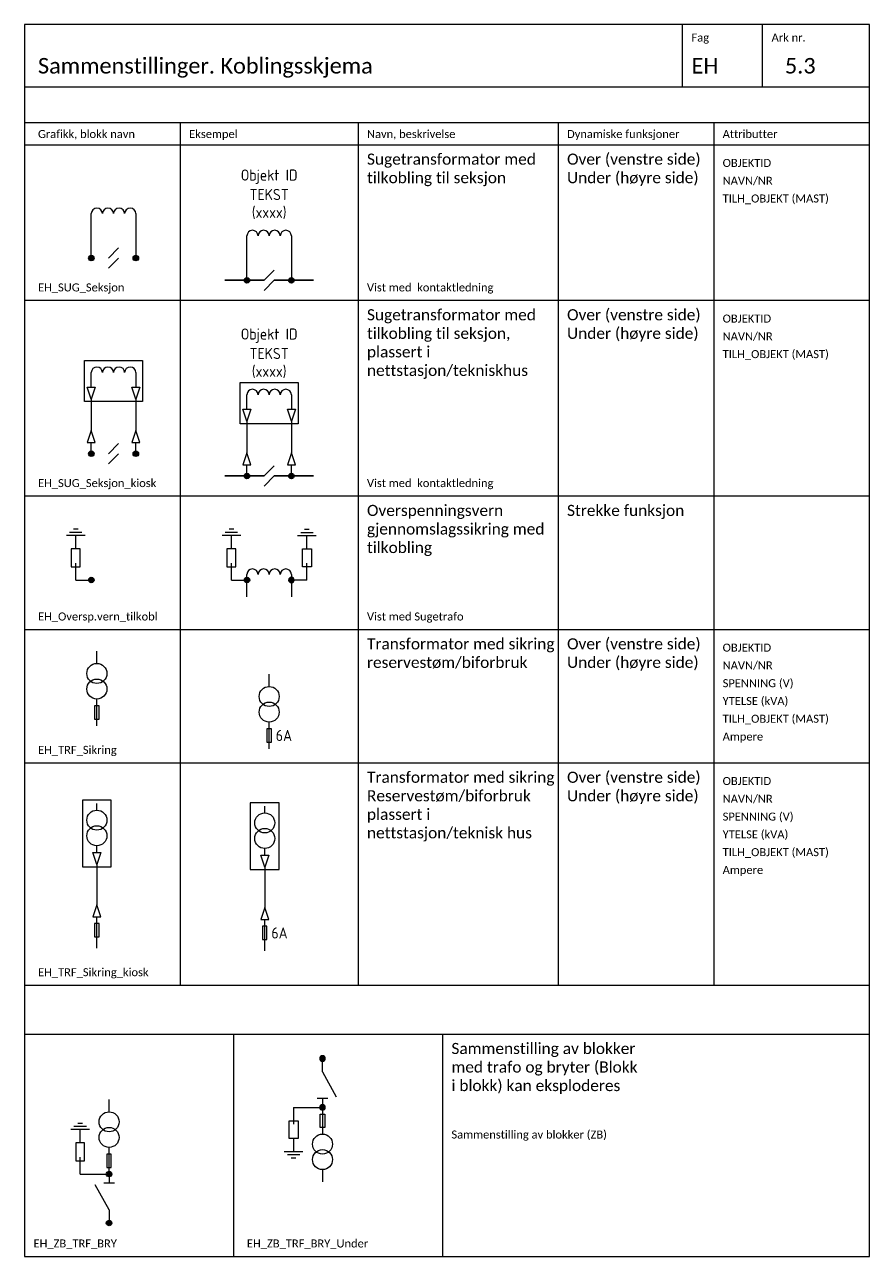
# Model space of a CAD drawing. Header units: millimetres. Extents: x -120 to 1240, y -2156 to 277.
# Drawn here: x 420 to 610, y -1228 to -951 of the extents above; entities that cross this region are included whole.
import ezdxf
from ezdxf.enums import TextEntityAlignment as Align

# ---------------------------------------------------------------- set-up
doc = ezdxf.new("R2010")
doc.units = ezdxf.units.MM
doc.layers.add('JBTEH_ATT_OBJEKTID', color=2, linetype='Continuous', lineweight=25)
doc.layers.add('JBTEH_KTL_Sort', color=7, linetype='Continuous', lineweight=35)
for name, color, linetype in [('JBTEH_ATT_Tekst', 2, 'Continuous'), ('JBTEH_Komponenter', 4, 'Continuous'), ('JBTEH_LED_Hoeyspenning_kabel', 4, 'KABEL2'), ('RAMME', 5, 'Continuous'), ('RAMME SYMBOLER', 4, 'Continuous'), ('RAMME TEKST', 7, 'Continuous')]:
    doc.layers.add(name, color=color, linetype=linetype)
doc.styles.add('Calibri', font='calibri.ttf')
doc.styles.add('ISO25', font='isocp.shx', dxfattribs={"width": 0.9, "height": 2.5})
doc.styles.get("Standard").update_dxf_attribs({"font": 'txt.shx'})
doc.linetypes.add('KABEL2', pattern='A,0.3,-0.1,0.3,-0.1,0.3,-0.1,["x",Standard,S=0.25,R=0,X=0,Y=-0.08],-0.1', length=1.3)

# ---------------------------------------------------------------- blocks, each defined once
blk = doc.blocks.new('EH_Jord')
for p, q in [((0, 0), (0, -3)), ((-2.1, -3), (2.1, -3)), ((-1.4, -3.7), (1.4, -3.7)), ((-0.525, -4.4), (0.525, -4.4))]:
    blk.add_line(p, q)
blk = doc.blocks.new('EH_Koblingspunkt')
h = blk.add_hatch(color=256)
h.dxf.hatch_style = 1
edge = h.paths.add_edge_path()
edge.add_arc((0, 0), 0.625, 0, 360)
blk.add_circle((0, 0), 0.625)
blk = doc.blocks.new('EH_Gjennomslagssikring')
for p, q in [((-1, 7), (-1, 3)), ((1, 7), (-1, 7)), ((1, 3), (1, 7)), ((-1, 3), (1, 3)), ((0, 3), (0, 3.8)), ((0, 0), (0, 3))]:
    blk.add_line(p, q)
blk.add_solid([(0.8, 3.8), (-0.8, 3.8), (0, 5.4), (0.8, 3.8)])
blk = doc.blocks.new('*U81')
blk.add_line((-3.5, 0), (0, 0))
at = {"rotation": 180}
blk.add_blockref('EH_Jord', (-3.5, 7), dxfattribs=at)
for name, p in [('EH_Gjennomslagssikring', (-3.5, 0)), ('EH_Koblingspunkt', (0, 0))]:
    blk.add_blockref(name, p)
blk = doc.blocks.new('*U79')
for p, q in [((-5, 0), (-5, 5)), ((5, 5), (5, 0))]:
    blk.add_line(p, q)
for centre in [(-3.75, 5), (-1.25, 5), (1.25, 5), (3.75, 5)]:
    blk.add_arc(centre, 1.25, 0, 180)
at = {"layer": 'JBTEH_ATT_OBJEKTID', "style": 'ISO25', "flags": 4}
blk.add_attdef('OBJEKTID', text='', height=2.5, dxfattribs=at).set_placement((0, 18.3), align=Align.MIDDLE)
at = {"layer": 'JBTEH_ATT_Tekst', "style": 'ISO25', "flags": 4}
for tag, p in [('NAVN/NR', (0, 14.3)), ('TILH_OBJEKT', (0, 10.3))]:
    blk.add_attdef(tag, text='', height=2.5, dxfattribs=at).set_placement(p, align=Align.MIDDLE)
blk = doc.blocks.new('EH_Seksjon')
at = {"color": 7}
for p, q in [((0, 0), (2.29, 2.29)), ((0, -2.29), (2.29, 0))]:
    blk.add_line(p, q, dxfattribs=at)
blk = doc.blocks.new('*U220')
for p, q in [((-5, 0), (-5, 10)), ((5, 10), (5, 0))]:
    blk.add_line(p, q)
for centre in [(-3.75, 10), (-1.25, 10), (1.25, 10), (3.75, 10)]:
    blk.add_arc(centre, 1.25, 0, 180)
for name, p in [('EH_Koblingspunkt', (-5, 0)), ('EH_Seksjon', (-1.14, 0)), ('EH_Koblingspunkt', (5, 0))]:
    blk.add_blockref(name, p)
at = {"layer": 'JBTEH_ATT_OBJEKTID', "style": 'ISO25', "flags": 4}
blk.add_attdef('OBJEKTID', text='', height=2.5, dxfattribs=at).set_placement((0, 23.3), align=Align.MIDDLE)
at = {"layer": 'JBTEH_ATT_Tekst', "style": 'ISO25', "flags": 4}
for tag, p in [('NAVN/NR', (0, 19.3)), ('TILH_OBJEKT', (0, 15.3))]:
    blk.add_attdef(tag, text='', height=2.5, dxfattribs=at).set_placement(p, align=Align.MIDDLE)
blk = doc.blocks.new('EH_Endemuffe')
for p, q in [((0, 1.125), (3.375, 0)), ((0, -1.125), (0, 1.125)), ((3.375, 0), (0, -1.125))]:
    blk.add_line(p, q)
blk = doc.blocks.new('*U222')
for p, q in [((-5, 15), (-5, 18.25)), ((5, 18.25), (5, 15)), ((-5, 0), (-5, 2.5)), ((5, 0), (5, 2.5))]:
    blk.add_line(p, q)
blk.add_lwpolyline([(-6.5, 21), (6.5, 21), (6.5, 11.75), (-6.5, 11.75)], close=True)
for centre in [(-3.75, 18.25), (-1.25, 18.25), (1.25, 18.25), (3.75, 18.25)]:
    blk.add_arc(centre, 1.25, 0, 180)
at = {"layer": 'JBTEH_LED_Hoeyspenning_kabel', "ltscale": 5}
for p, q in [((-5, 12.3), (-5, 5.2)), ((5, 12.3), (5, 5.2))]:
    blk.add_line(p, q, dxfattribs=at)
at = {"yscale": 0.8, "rotation": 270}
for p, xscale, zscale in [((-5, 15), 0.8, 0.9), ((5, 15), 0.8, 0.9), ((-5, 2.5), -0.8, 0.8), ((5, 2.5), -0.8, 0.8)]:
    blk.add_blockref('EH_Endemuffe', p, dxfattribs=dict(at, xscale=xscale, zscale=zscale))
for name, p in [('EH_Koblingspunkt', (-5, 0)), ('EH_Seksjon', (-1.14, 0)), ('EH_Koblingspunkt', (5, 0))]:
    blk.add_blockref(name, p)
at = {"layer": 'JBTEH_ATT_OBJEKTID', "style": 'ISO25', "flags": 4}
blk.add_attdef('OBJEKTID', text='', height=2.5, dxfattribs=at).set_placement((0, 31.55), align=Align.MIDDLE)
at = {"layer": 'JBTEH_ATT_Tekst', "style": 'ISO25', "flags": 4}
for tag, p in [('NAVN/NR', (0, 27.55)), ('TILH_OBJEKT', (0, 23.55))]:
    blk.add_attdef(tag, text='', height=2.5, dxfattribs=at).set_placement(p, align=Align.MIDDLE)
blk = doc.blocks.new('*U224')
for p, q in [((-5, 15), (-5, 18.25)), ((5, 18.25), (5, 15)), ((-5, 0), (-5, 2.5)), ((5, 0), (5, 2.5))]:
    blk.add_line(p, q)
blk.add_lwpolyline([(-6.5, 21), (6.5, 21), (6.5, 11.75), (-6.5, 11.75)], close=True)
for centre in [(-3.75, 18.25), (-1.25, 18.25), (1.25, 18.25), (3.75, 18.25)]:
    blk.add_arc(centre, 1.25, 0, 180)
at = {"layer": 'JBTEH_LED_Hoeyspenning_kabel', "ltscale": 5}
for p, q in [((-5, 12.3), (-5, 5.2)), ((5, 12.3), (5, 5.2))]:
    blk.add_line(p, q, dxfattribs=at)
at = {"yscale": 0.8, "rotation": 270}
for p, xscale, zscale in [((-5, 15), 0.8, 0.9), ((5, 15), 0.8, 0.9), ((-5, 2.5), -0.8, 0.8), ((5, 2.5), -0.8, 0.8)]:
    blk.add_blockref('EH_Endemuffe', p, dxfattribs=dict(at, xscale=xscale, zscale=zscale))
for name, p in [('EH_Koblingspunkt', (-5, 0)), ('EH_Seksjon', (-1.14, 0)), ('EH_Koblingspunkt', (5, 0))]:
    blk.add_blockref(name, p)
at = {"layer": 'JBTEH_ATT_OBJEKTID', "style": 'ISO25', "flags": 4}
blk.add_attdef('OBJEKTID', text='', height=2.5, dxfattribs=at).set_placement((0, 31.55), align=Align.MIDDLE)
at = {"layer": 'JBTEH_ATT_Tekst', "style": 'ISO25', "flags": 4}
for tag, p in [('NAVN/NR', (0, 27.55)), ('TILH_OBJEKT', (0, 23.55))]:
    blk.add_attdef(tag, text='', height=2.5, dxfattribs=at).set_placement(p, align=Align.MIDDLE)
blk = doc.blocks.new('*U226')
for p, q in [((0, 14), (0, 16.75)), ((0, 0), (0, 6))]:
    blk.add_line(p, q)
blk.add_lwpolyline([(-0.5, 1.5), (0.5, 1.5), (0.5, 4.5), (-0.5, 4.5)], close=True)
for centre in [(0, 11.75), (0, 8.25)]:
    blk.add_circle(centre, 2.25)
at = {"layer": 'JBTEH_ATT_OBJEKTID', "style": 'ISO25'}
blk.add_attdef('OBJEKTID', text='', height=2.5, dxfattribs=at).set_placement((0, 35.3), align=Align.MIDDLE)
at = {"layer": 'JBTEH_ATT_Tekst', "style": 'ISO25'}
for tag, p in [('NAVN/NR', (0, 31.3)), ('SPENNING', (0, 27.3)), ('YTELSE', (0, 23.3)), ('TILH_OBJEKT', (0, 19.3))]:
    blk.add_attdef(tag, text='', height=2.5, dxfattribs=at).set_placement(p, align=Align.MIDDLE)
blk.add_attdef('AMP', (1.5, 1.75), '', height=2.5, dxfattribs=at)
blk = doc.blocks.new('*U231')
for p, q in [((0, 31), (0, 32.5)), ((0, 21.5), (0, 23)), ((0, 0), (0, 7))]:
    blk.add_line(p, q)
for points in [[(-3.25, 18.25), (3.25, 18.25), (3.25, 33.25), (-3.25, 33.25)], [(-0.5, 2.5), (0.5, 2.5), (0.5, 5.5), (-0.5, 5.5)]]:
    blk.add_lwpolyline(points, close=True)
for centre in [(0, 28.75), (0, 25.25)]:
    blk.add_circle(centre, 2.25)
at = {"layer": 'JBTEH_LED_Hoeyspenning_kabel', "ltscale": 5}
blk.add_line((0, 18.8), (0, 9.7), dxfattribs=at)
at = {"yscale": 0.8, "rotation": 270}
for p, xscale, zscale in [((0, 21.5), 0.8, 0.9), ((0, 7), -0.8, 0.8)]:
    blk.add_blockref('EH_Endemuffe', p, dxfattribs=dict(at, xscale=xscale, zscale=zscale))
at = {"layer": 'JBTEH_ATT_OBJEKTID', "style": 'ISO25'}
blk.add_attdef('OBJEKTID', text='', height=2.5, dxfattribs=at).set_placement((0, 35.3), align=Align.MIDDLE)
at = {"layer": 'JBTEH_ATT_Tekst', "style": 'ISO25'}
for tag, p in [('NAVN/NR', (0, 31.3)), ('SPENNING', (0, 27.3)), ('YTELSE', (0, 23.3)), ('TILH_OBJEKT', (0, 19.3))]:
    blk.add_attdef(tag, text='', height=2.5, dxfattribs=at).set_placement(p, align=Align.MIDDLE)
blk.add_attdef('AMP', (1.5, 2.75), '', height=2.5, dxfattribs=at)
blk = doc.blocks.new('*U230')
for p, q in [((0, 31), (0, 32.5)), ((0, 21.5), (0, 23)), ((0, 0), (0, 7))]:
    blk.add_line(p, q)
for points in [[(-3.25, 18.25), (3.25, 18.25), (3.25, 33.25), (-3.25, 33.25)], [(-0.5, 2.5), (0.5, 2.5), (0.5, 5.5), (-0.5, 5.5)]]:
    blk.add_lwpolyline(points, close=True)
for centre in [(0, 28.75), (0, 25.25)]:
    blk.add_circle(centre, 2.25)
at = {"layer": 'JBTEH_LED_Hoeyspenning_kabel', "ltscale": 5}
blk.add_line((0, 18.8), (0, 9.7), dxfattribs=at)
at = {"yscale": 0.8, "rotation": 270}
for p, xscale, zscale in [((0, 21.5), 0.8, 0.9), ((0, 7), -0.8, 0.8)]:
    blk.add_blockref('EH_Endemuffe', p, dxfattribs=dict(at, xscale=xscale, zscale=zscale))
at = {"layer": 'JBTEH_ATT_OBJEKTID', "style": 'ISO25'}
blk.add_attdef('OBJEKTID', text='', height=2.5, dxfattribs=at).set_placement((0, 35.3), align=Align.MIDDLE)
at = {"layer": 'JBTEH_ATT_Tekst', "style": 'ISO25'}
for tag, p in [('NAVN/NR', (0, 31.3)), ('SPENNING', (0, 27.3)), ('YTELSE', (0, 23.3)), ('TILH_OBJEKT', (0, 19.3))]:
    blk.add_attdef(tag, text='', height=2.5, dxfattribs=at).set_placement(p, align=Align.MIDDLE)
blk.add_attdef('AMP', (1.5, 2.75), '', height=2.5, dxfattribs=at)
blk = doc.blocks.new('*U228')
for p, q in [((0, 14), (0, 16.75)), ((0, 0), (0, 6))]:
    blk.add_line(p, q)
blk.add_lwpolyline([(-0.5, 1.5), (0.5, 1.5), (0.5, 4.5), (-0.5, 4.5)], close=True)
for centre in [(0, 11.75), (0, 8.25)]:
    blk.add_circle(centre, 2.25)
at = {"layer": 'JBTEH_ATT_OBJEKTID', "style": 'ISO25'}
blk.add_attdef('OBJEKTID', text='', height=2.5, dxfattribs=at).set_placement((10, 23.66), align=Align.MIDDLE)
at = {"layer": 'JBTEH_ATT_Tekst', "style": 'ISO25'}
for tag, p in [('NAVN/NR', (10, 19.88)), ('SPENNING', (10, 15.88)), ('YTELSE', (10, 11.88)), ('TILH_OBJEKT', (10, 7.88))]:
    blk.add_attdef(tag, text='', height=2.5, dxfattribs=at).set_placement(p, align=Align.MIDDLE)
blk.add_attdef('AMP', (1.5, 1.75), '', height=2.5, dxfattribs=at)
blk = doc.blocks.new('*U194')
at = {"color": 5}
blk.add_line((0, 0), (-3.1, 5.6), dxfattribs=at)
at = {"color": 7}
blk.add_line((-1.2, 6), (1.2, 6), dxfattribs=at)
at = {"layer": 'JBTEH_ATT_OBJEKTID', "style": 'ISO25'}
blk.add_attdef('OBJEKTID', text='', height=2.5, dxfattribs=at).set_placement((9.92, 6.75), align=Align.CENTER)
at = {"layer": 'JBTEH_ATT_Tekst', "style": 'ISO25'}
for tag, p in [('NAVN/NR', (9.92, 2.75)), ('TILH_OBJEKT', (9.92, -1.25))]:
    blk.add_attdef(tag, text='', height=2.5, dxfattribs=at).set_placement(p, align=Align.CENTER)
blk = doc.blocks.new('*U89')
blk.add_line((-6.5, 0), (0, 0))
at = {"rotation": 180}
blk.add_blockref('EH_Jord', (-6.5, 7), dxfattribs=at)
for name, p in [('EH_Gjennomslagssikring', (-6.5, 0)), ('EH_Koblingspunkt', (0, 0))]:
    blk.add_blockref(name, p)
blk = doc.blocks.new('EH_ZB_TRF_BRY')
at = {"layer": 'JBTEH_Komponenter'}
for p, q in [((0, 11), (0, 9)), ((0, 3), (0, 0))]:
    blk.add_line(p, q, dxfattribs=at)
for name, p in [('*U228', (0, 11)), ('*U89', (0, 11)), ('*U194', (0, 3)), ('EH_Koblingspunkt', (0, 0))]:
    blk.add_blockref(name, p, dxfattribs=at)
blk = doc.blocks.new('*U229')
for p, q in [((0, 0), (0, -6)), ((0, -14), (0, -16.75))]:
    blk.add_line(p, q)
blk.add_lwpolyline([(-0.5, -1.5), (0.5, -1.5), (0.5, -4.5), (-0.5, -4.5)], close=True)
for centre in [(0, -8.25), (0, -11.75)]:
    blk.add_circle(centre, 2.25)
at = {"layer": 'JBTEH_ATT_OBJEKTID', "style": 'ISO25'}
blk.add_attdef('OBJEKTID', text='', height=2.5, dxfattribs=at).set_placement((10.8, -26.87), align=Align.MIDDLE)
at = {"layer": 'JBTEH_ATT_Tekst', "style": 'ISO25'}
blk.add_attdef('AMP', (1.5, -1.75), '', height=2.5, dxfattribs=at)
for tag, p in [('NAVN/NR', (10.8, -10.13)), ('SPENNING', (10.8, -14.13)), ('YTELSE', (10.8, -18.13)), ('TILH_OBJEKT', (10.8, -22.13))]:
    blk.add_attdef(tag, text='', height=2.5, dxfattribs=at).set_placement(p, align=Align.MIDDLE)
blk = doc.blocks.new('*U193')
at = {"color": 5}
blk.add_line((0, 0), (3.1, -5.6), dxfattribs=at)
at = {"color": 7}
blk.add_line((1.2, -6), (-1.2, -6), dxfattribs=at)
at = {"layer": 'JBTEH_ATT_OBJEKTID', "style": 'ISO25'}
blk.add_attdef('OBJEKTID', text='', height=2.5, dxfattribs=at).set_placement((9.92, -1.75), align=Align.CENTER)
at = {"layer": 'JBTEH_ATT_Tekst', "style": 'ISO25'}
for tag, p in [('NAVN/NR', (9.92, -5.75)), ('TILH_OBJEKT', (9.92, -9.75))]:
    blk.add_attdef(tag, text='', height=2.5, dxfattribs=at).set_placement(p, align=Align.CENTER)
blk = doc.blocks.new('EH_ZB_TRF_BRY_Under')
at = {"layer": 'JBTEH_Komponenter'}
for p, q in [((0, -3), (0, 0)), ((0, -9), (0, -11))]:
    blk.add_line(p, q, dxfattribs=at)
at = {"layer": 'JBTEH_Komponenter', "xscale": -1, "rotation": 180}
for name, p in [('EH_Koblingspunkt', (0, 0)), ('*U89', (0, -11))]:
    blk.add_blockref(name, p, dxfattribs=at)
at = {"layer": 'JBTEH_Komponenter'}
for name, p in [('*U193', (0, -3)), ('*U229', (0, -11))]:
    blk.add_blockref(name, p, dxfattribs=at)

msp = doc.modelspace()

# ---------------------------------------------------------------- linework, layer by layer
at = {"layer": 'JBTEH_KTL_Sort'}
for p, q in [((473.86, -1008.5), (465, -1008.5)), ((476.14, -1008.5), (485, -1008.5)), ((473.86, -1052.5), (465, -1052.5)), ((476.14, -1052.5), (485, -1052.5))]:
    msp.add_line(p, q, dxfattribs=at)
at = {"layer": 'RAMME'}
msp.add_lwpolyline([(610, -951), (420, -951), (420, -1228), (610, -1228)], close=True, dxfattribs=at)
msp.add_lwpolyline([(420, -965), (610, -965)], dxfattribs=at)
at = {"layer": 'RAMME SYMBOLER'}
for p, q in [((568, -965), (568, -951)), ((586, -965), (586, -951)), ((420, -973), (610, -973)), ((455, -973), (455, -1167)), ((495, -973), (495, -1167)), ((540, -973), (540, -1167)), ((575, -973), (575, -1167)), ((420, -978), (610, -978)), ((420, -1013), (610, -1013)), ((420, -1057), (610, -1057)), ((420, -1087), (610, -1087)), ((420, -1117), (610, -1117)), ((420, -1167), (610, -1167)), ((420, -1178), (610, -1178)), ((467, -1178), (467, -1228)), ((514, -1178), (514, -1228))]:
    msp.add_line(p, q, dxfattribs=at)

# ---------------------------------------------------------------- block references
at = {"layer": 'JBTEH_Komponenter'}
ref = msp.add_blockref('*U220', (475, -1008.5), dxfattribs=at)
ref.add_attrib('NAVN/NR', 'TEKST', dxfattribs={"layer": 'JBTEH_ATT_Tekst', "height": 2.5, "style": 'ISO25'}).set_placement((475, -989.2), align=Align.MIDDLE)
ref.add_attrib('TILH_OBJEKT', '(xxxx)', dxfattribs={"layer": 'JBTEH_ATT_Tekst', "height": 2.5, "style": 'ISO25'}).set_placement((475, -993.2), align=Align.MIDDLE)
ref.add_attrib('OBJEKTID', 'Objekt ID', dxfattribs={"layer": 'JBTEH_ATT_OBJEKTID', "height": 2.5, "style": 'ISO25'}).set_placement((475, -985.2), align=Align.MIDDLE)
for name, p in [('*U220', (440, -1003.5)), ('*U222', (440, -1047.5)), ('*U81', (435, -1075.9)), ('*U81', (470, -1075.9)), ('*U79', (475, -1079.65)), ('*U226', (436.25, -1108.66)), ('*U230', (436.25, -1158.66)), ('EH_ZB_TRF_BRY_Under', (487, -1183.5)), ('EH_ZB_TRF_BRY', (439, -1220.5))]:
    msp.add_blockref(name, p, dxfattribs=at)
ref = msp.add_blockref('*U224', (475, -1052.5), dxfattribs=at)
ref.add_attrib('NAVN/NR', 'TEKST', dxfattribs={"layer": 'JBTEH_ATT_Tekst', "height": 2.5, "style": 'ISO25'}).set_placement((475, -1024.95), align=Align.MIDDLE)
ref.add_attrib('TILH_OBJEKT', '(xxxx)', dxfattribs={"layer": 'JBTEH_ATT_Tekst', "height": 2.5, "style": 'ISO25'}).set_placement((475, -1028.95), align=Align.MIDDLE)
ref.add_attrib('OBJEKTID', 'Objekt ID', dxfattribs={"layer": 'JBTEH_ATT_OBJEKTID', "height": 2.5, "style": 'ISO25'}).set_placement((475, -1020.95), align=Align.MIDDLE)
at = {"layer": 'JBTEH_Komponenter', "xscale": -1}
msp.add_blockref('*U81', (480, -1075.9), dxfattribs=at)
at = {"layer": 'JBTEH_Komponenter'}
for name, p in [('*U226', (475, -1113.85)), ('*U231', (474.01, -1159.27))]:
    msp.add_blockref(name, p, dxfattribs=at).add_auto_attribs({'AMP': '6A'})

# ---------------------------------------------------------------- texts
at = {"layer": 'RAMME TEKST', "linetype": 'ByBlock', "style": 'Calibri'}
for s, height, p in [('Ark nr.', 1.8, (588, -954.8)), ('Fag', 1.8, (570, -954.8)), ('Sammenstillinger. Koblingsskjema', 3.5, (423, -962)), ('EH', 3.5, (570, -962)), ('5.3', 3.5, (591, -962)), ('Grafikk, blokk navn', 1.8, (423, -976.5)), ('Eksempel', 1.8, (457, -976.5)), ('Navn, beskrivelse', 1.8, (497, -976.5)), ('Dynamiske funksjoner', 1.8, (542, -976.5)), ('Attributter', 1.8, (577, -976.5)), ('EH_SUG_Seksjon', 1.8, (423, -1011)), ('Vist med  kontaktledning', 1.8, (497, -1011)), ('EH_SUG_Seksjon_kiosk', 1.8, (423, -1055)), ('Vist med  kontaktledning', 1.8, (497, -1055)), ('EH_Oversp.vern_tilkobl', 1.8, (423, -1085)), ('Vist med Sugetrafo', 1.8, (497, -1085)), ('EH_TRF_Sikring', 1.8, (423, -1115)), ('EH_TRF_Sikring_kiosk', 1.8, (423, -1165)), ('Sammenstilling av blokker (ZB)', 1.8, (516, -1201.5)), ('EH_ZB_TRF_BRY', 1.8, (422, -1226)), ('EH_ZB_TRF_BRY_Under', 1.8, (470, -1226))]:
    msp.add_text(s, height=height, dxfattribs=at).set_placement(p)
at = {"layer": 'RAMME TEKST', "style": 'Calibri'}
for s, p in [('OBJEKTID', (577, -983)), ('NAVN/NR', (577, -987)), ('TILH_OBJEKT (MAST)', (577, -991)), ('OBJEKTID', (577, -1018)), ('NAVN/NR', (577, -1022)), ('TILH_OBJEKT (MAST)', (577, -1026)), ('OBJEKTID', (577, -1092)), ('NAVN/NR', (577, -1096)), ('SPENNING (V)', (577, -1100)), ('YTELSE (kVA)', (577, -1104)), ('TILH_OBJEKT (MAST)', (577, -1108)), ('Ampere', (577, -1112)), ('OBJEKTID', (577, -1122)), ('NAVN/NR', (577, -1126)), ('SPENNING (V)', (577, -1130)), ('YTELSE (kVA)', (577, -1134)), ('TILH_OBJEKT (MAST)', (577, -1138)), ('Ampere', (577, -1142))]:
    msp.add_text(s, height=1.8, dxfattribs=at).set_placement(p)
at = {"layer": 'RAMME TEKST', "char_height": 2.5, "attachment_point": 1, "style": 'Calibri'}
for s, insert, width in [('Sugetransformator med tilkobling til seksjon', (497, -980), 39.6865), ('Sugetransformator med tilkobling til seksjon, plassert i nettstasjon/tekniskhus', (497, -1015), 43)]:
    msp.add_mtext(s, dxfattribs=dict(at, insert=insert, width=width))
at = {"layer": 'RAMME TEKST', "linetype": 'ByBlock', "char_height": 2.5, "attachment_point": 1, "style": 'Calibri'}
for s, insert, width in [('Over (venstre side)\\PUnder (høyre side)', (542, -980), 43.3201), ('Over (venstre side)\\PUnder (høyre side)', (542, -1015), 43.3201), ('Overspenningsvern gjennomslagssikring med tilkobling', (497, -1059), 43), ('Strekke funksjon', (542, -1059), 33), ('Transformator med sikring\\Preservestøm/biforbruk', (497, -1089), 43), ('Over (venstre side)\\PUnder (høyre side)', (542, -1089), 43.3201), ('Transformator med sikring\\PReservestøm/biforbruk\\Pplassert i nettstasjon/teknisk hus', (497, -1119), 43), ('Over (venstre side)\\PUnder (høyre side)', (542, -1119), 43.3201), ('Sammenstilling av blokker med trafo og bryter (Blokk i blokk) kan eksploderes', (516, -1180), 43)]:
    msp.add_mtext(s, dxfattribs=dict(at, insert=insert, width=width))

doc.saveas('drawing.dxf')
